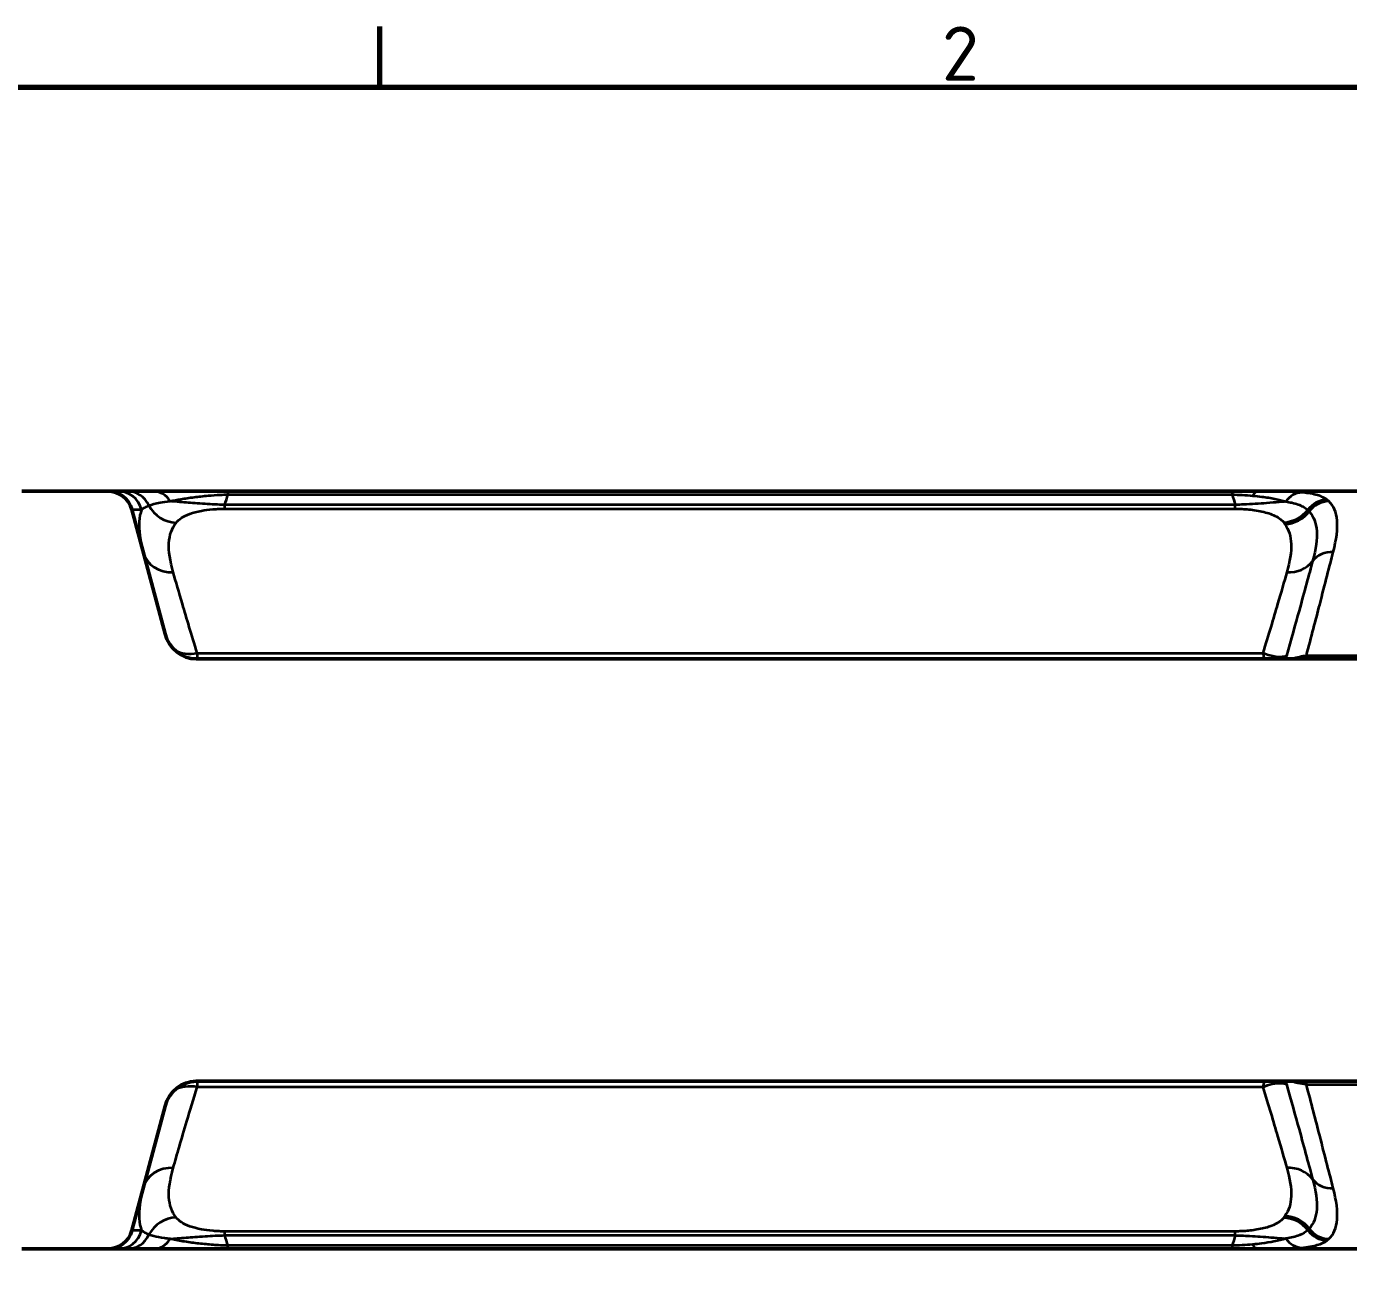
# Model space of a CAD drawing. Header units: millimetres. Extents: x 0 to 1485, y 0 to 1050.
# Drawn here: x 1056.8 to 1269.8, y 834 to 1034.7 of the extents above; entities that cross this region are included whole.
import ezdxf

# ---------------------------------------------------------------- set-up
doc = ezdxf.new("R2010")
doc.units = ezdxf.units.MM
doc.header["$LTSCALE"] = 2.5
for name, color, linetype, lineweight in [('Rahmen (ISO)', 7, 'Continuous', 70), ('Sichtbar (ISO)', 7, 'Continuous', 50), ('Sichtbar schmal (ISO)', 7, 'Continuous', 35)]:
    doc.layers.add(name, color=color, linetype=linetype, lineweight=lineweight)
doc.styles.add('Notiztext (DIN)', font='isocpeur.ttf')

# ---------------------------------------------------------------- blocks, each defined once
blk = doc.blocks.new('Ränder Standardrahmen')
at = {"layer": 'Rahmen (ISO)'}
blk.add_line((445.5, 410), (445.5, 413.9), dxfattribs=at)
at = {"layer": 'Rahmen (ISO)', "flags": 128}
blk.add_lwpolyline([(10, 10), (10, 410), (584, 410), (584, 10), (10, 10)], dxfattribs=at)
at = {"layer": 'Rahmen (ISO)', "insert": (481.703, 410.4), "char_height": 3.5, "attachment_point": 7, "style": 'Notiztext (DIN)'}
blk.add_mtext('2', dxfattribs=at)

msp = doc.modelspace()

# ---------------------------------------------------------------- linework, layer by layer
at = {"layer": 'Sichtbar (ISO)'}
for p, q in [((1069.934, 959.934), (1056.072, 959.934)), ((1071.566, 959.934), (1069.934, 959.934)), ((1073.045, 959.934), (1071.566, 959.934)), ((1077.272, 959.934), (1073.045, 959.934)), ((1089.288, 959.934), (1077.272, 959.934)), ((1251.004, 959.934), (1089.288, 959.934)), ((1255.305, 959.934), (1251.004, 959.934)), ((1299.272, 959.934), (1255.305, 959.934)), ((1079.159, 936.96), (1073.797, 956.969)), ((1392.994, 932.934), (1084.155, 932.934)), ((1392.994, 864.934), (1084.155, 864.934)), ((1079.159, 860.907), (1073.797, 840.898)), ((1069.934, 837.934), (1056.072, 837.934)), ((1069.934, 837.934), (1071.566, 837.934)), ((1071.566, 837.934), (1073.045, 837.934)), ((1073.045, 837.934), (1077.272, 837.934)), ((1077.272, 837.934), (1089.288, 837.934)), ((1089.288, 837.934), (1251.004, 837.934)), ((1251.004, 837.934), (1255.305, 837.934)), ((1299.272, 837.934), (1255.305, 837.934))]:
    msp.add_line(p, q, dxfattribs=at)
for centre, start, end in [((1069.934, 955.934), 15, 90), ((1069.934, 841.934), 270, 345)]:
    msp.add_arc(centre, 4, start, end, dxfattribs=at)
for centre, major_axis, start_param, end_param in [((1083.988, 938.254), (1.383, -5.161), 4.712389, 6.0375111), ((1083.988, 859.613), (1.383, 5.161), 0.2456742, 1.5707963)]:
    msp.add_ellipse(centre, major_axis=major_axis, ratio=0.9357712, start_param=start_param, end_param=end_param, dxfattribs=at)
at = {"layer": 'Sichtbar schmal (ISO)'}
for p, q in [((1089.288, 959.934), (1089.288, 959.398)), ((1089.288, 959.398), (1251.004, 959.398)), ((1251.004, 959.934), (1251.004, 959.398)), ((1073.797, 956.969), (1075.38, 956.969)), ((1251.505, 957.73), (1088.786, 957.73)), ((1088.786, 957.105), (1088.786, 957.73)), ((1088.786, 957.105), (1251.505, 957.105)), ((1251.505, 957.105), (1251.505, 957.73)), ((1084.32, 933.864), (1255.972, 933.864)), ((1084.413, 932.934), (1084.32, 933.864)), ((1262.965, 932.934), (1262.965, 933.428)), ((1291.613, 933.428), (1262.965, 933.428)), ((1084.32, 864.003), (1084.413, 864.934)), ((1262.965, 864.439), (1262.965, 864.934)), ((1255.972, 864.003), (1084.32, 864.003)), ((1262.965, 864.439), (1291.613, 864.439)), ((1075.38, 840.898), (1073.797, 840.898)), ((1251.505, 840.762), (1088.786, 840.762)), ((1088.786, 840.137), (1088.786, 840.762)), ((1088.786, 840.137), (1251.505, 840.137)), ((1251.505, 840.137), (1251.505, 840.762)), ((1251.004, 838.469), (1089.288, 838.469)), ((1089.288, 837.934), (1089.288, 838.469)), ((1251.004, 838.469), (1251.004, 837.934))]:
    msp.add_line(p, q, dxfattribs=at)
for centre, major_axis, ratio, start_param, end_param in [((1071.566, 955.934), (0, 4), 0.98712, 4.9741884, 6.2831853), ((1073.045, 955.934), (0, 4), 0.9673104, 5.1499951, 6.2831853), ((1077.272, 955.934), (0, 4), 0.8471969, 5.3522162, 6.2831853), ((1255.305, 955.934), (0, 4), 0.4409946, 0, 0.6131332), ((1262.201, 955.736), (0.369, 3.983), 0.8400475, 0.1097832, 0.9620586), ((1266.299, 954.602), (-2.396, -3.203), 0.9679154, 3.7994593, 4.7139055), ((1266.391, 954.53), (2.514, 3.111), 0.9691786, 0.6949128, 1.6116634), ((1266.575, 954.372), (2.691, 2.959), 0.9699111, 0.7532894, 1.6752132), ((1080.93, 959.747), (-4.014, 2.981), 0.9663281, 1.1032626, 2.193329), ((1259.315, 959.808), (3.936, 3.083), 0.9656611, 4.0647361, 4.9693339), ((1259.381, 959.721), (-4.035, -2.953), 0.9664034, 0.955104, 1.8627485), ((1259.522, 959.52), (-4.159, -2.775), 0.9664282, 0.9981061, 1.9119029), ((1080.477, 951.359), (-4.83, -1.294), 0.8897743, 0, 1.3367512), ((1267.292, 946.547), (-3.861, 1.046), 0.8881127, 4.9485727, 5.940034), ((1259.815, 951.359), (4.83, -1.294), 0.8897743, 4.9464341, 5.9375083), ((1084.32, 937.017), (-4.83, -1.294), 0.6173323, 0.6037734, 1.406867), ((1256.451, 935.259), (3.825, 1.17), 0.9054483, 5.2681845, 5.4270546), ((1256.451, 862.609), (3.825, -1.17), 0.9054483, 0.8561307, 1.0150008), ((1084.32, 860.85), (4.83, -1.294), 0.6173323, 1.7347257, 2.5378192), ((1080.477, 846.508), (-4.83, 1.294), 0.8897743, 4.9464341, 6.2831853), ((1259.815, 846.508), (4.83, 1.294), 0.8897743, 0.345677, 1.3367512), ((1267.292, 851.32), (-3.861, -1.046), 0.8881127, 0.3431513, 1.3346126), ((1259.522, 838.347), (4.159, -2.775), 0.9664282, 1.2296898, 2.1434866), ((1080.93, 838.12), (4.014, 2.981), 0.9663281, 0.9482637, 2.03833), ((1259.315, 838.059), (-3.936, 3.083), 0.9656611, 4.4554441, 5.3600419), ((1259.381, 838.146), (4.035, -2.953), 0.9664034, 1.2788442, 2.1864886), ((1266.575, 843.495), (-2.691, 2.959), 0.9699111, 1.4663794, 2.3883032), ((1071.566, 841.934), (0, -4), 0.98712, 0, 1.3089969), ((1073.045, 841.934), (0, -4), 0.9673104, 0, 1.1331902), ((1077.272, 841.934), (0, -4), 0.8471969, 0, 0.9309691), ((1262.201, 842.131), (0.369, -3.983), 0.8400475, 5.3211267, 6.1734021), ((1266.299, 843.265), (2.396, -3.203), 0.9679154, 4.7108724, 5.6253187), ((1266.391, 843.337), (2.514, -3.111), 0.9691786, 4.6715219, 5.5882725), ((1255.305, 841.934), (0, -4), 0.4409946, 5.6700521, 6.2831853)]:
    msp.add_ellipse(centre, major_axis=major_axis, ratio=ratio, start_param=start_param, end_param=end_param, dxfattribs=at)
for points, knots in [([(1076.55, 957.629), (1077.001, 957.804), (1077.599, 957.961), (1078.843, 958.18), (1079.38, 958.255), (1079.991, 958.322)], [-1.1007004, -1.1007004, -1.1007004, -1.1007004, -0.4174312, -0.4174312, 0, 0, 0, 0]), ([(1079.991, 958.322), (1080.514, 958.436), (1081.087, 958.548), (1082.363, 958.766), (1083.068, 958.872), (1084.545, 959.061), (1085.308, 959.145), (1086.739, 959.269), (1087.382, 959.315), (1088.453, 959.37), (1088.871, 959.387), (1089.288, 959.398)], [-1.5409905, -1.5409905, -1.5409905, -1.5409905, -1.1650423, -1.1650423, -0.7812928, -0.7812928, -0.4293011, -0.4293011, -0.1651158, -0.1651158, 0, 0, 0, 0]), ([(1088.786, 957.73), (1088.248, 957.745), (1087.716, 957.766), (1086.652, 957.815), (1086.125, 957.845), (1084.443, 957.949), (1083.465, 958.026), (1081.566, 958.184), (1080.716, 958.26), (1079.991, 958.322)], [0, 0, 0, 0, 0.09498394, 0.09498394, 0.20089896, 0.20089896, 0.45894116, 0.45894116, 0.78043964, 0.78043964, 0.78043964, 0.78043964]), ([(1251.004, 959.398), (1251.554, 959.383), (1252.106, 959.359), (1253.211, 959.294), (1253.762, 959.252), (1254.29, 959.205)], [-0.44715442, -0.44715442, -0.44715442, -0.44715442, -0.22899982, -0.22899982, 0, 0, 0, 0]), ([(1259.667, 958.267), (1259.325, 958.238), (1258.955, 958.205), (1257.965, 958.12), (1257.307, 958.065), (1255.997, 957.964), (1255.392, 957.921), (1254.147, 957.843), (1253.525, 957.809), (1252.422, 957.76), (1251.966, 957.743), (1251.505, 957.73)], [0.94701393, 0.94701393, 0.94701393, 0.94701393, 1.08448172, 1.08448172, 1.28623676, 1.28623676, 1.43315443, 1.43315443, 1.55716423, 1.55716423, 1.63842316, 1.63842316, 1.63842316, 1.63842316]), ([(1254.29, 959.205), (1254.811, 959.158), (1255.31, 959.105), (1256.542, 958.951), (1257.236, 958.841), (1258.532, 958.583), (1259.129, 958.434), (1259.667, 958.267)], [0, 0, 0, 0, 0.22609759, 0.22609759, 0.58785374, 0.58785374, 0.96710785, 0.96710785, 0.96710785, 0.96710785]), ([(1262.201, 959.729), (1261.518, 959.794), (1260.759, 959.841), (1259.103, 959.903), (1258.213, 959.919), (1256.626, 959.932), (1255.981, 959.934), (1255.305, 959.934)], [-0.96710785, -0.96710785, -0.96710785, -0.96710785, -0.58785374, -0.58785374, -0.22609759, -0.22609759, 0, 0, 0, 0]), ([(1259.667, 958.267), (1260.009, 958.213), (1260.326, 958.152), (1261.366, 957.914), (1261.965, 957.701), (1262.739, 957.286), (1262.989, 957.109), (1263.195, 956.916)], [-1.1481316, -1.1481316, -1.1481316, -1.1481316, -0.9235674, -0.9235674, -0.3552182, -0.3552182, 0, 0, 0, 0]), ([(1266.299, 958.554), (1266.061, 958.739), (1265.774, 958.903), (1264.884, 959.278), (1264.194, 959.458), (1262.978, 959.644), (1262.606, 959.69), (1262.201, 959.729)], [0, 0, 0, 0, 0.3552182, 0.3552182, 0.9235674, 0.9235674, 1.1481316, 1.1481316, 1.1481316, 1.1481316]), ([(1266.391, 958.48), (1266.376, 958.493), (1266.361, 958.505), (1266.33, 958.53), (1266.315, 958.542), (1266.299, 958.554)], [-0.04665176, -0.04665176, -0.04665176, -0.04665176, -0.0233569, -0.0233569, 0, 0, 0, 0]), ([(1266.575, 958.317), (1266.545, 958.345), (1266.515, 958.372), (1266.454, 958.427), (1266.423, 958.454), (1266.391, 958.48)], [0, 0, 0, 0, 0.049551323, 0.049551323, 0.099102646, 0.099102646, 0.099102646, 0.099102646]), ([(1267.292, 950.125), (1267.821, 952.192), (1268.04, 953.859), (1267.813, 956.548), (1267.367, 957.57), (1266.575, 958.317)], [0, 0, 0, 0, 1.3196917, 1.3196917, 2.6393834, 2.6393834, 2.6393834, 2.6393834]), ([(1075.38, 956.969), (1075.164, 956.389), (1075.031, 955.75), (1074.891, 953.667), (1075.12, 952.032), (1075.647, 950.065)], [0.6487644, 0.6487644, 0.6487644, 0.6487644, 1.3382268, 1.3382268, 2.6764536, 2.6764536, 2.6764536, 2.6764536]), ([(1075.38, 956.969), (1075.527, 957.089), (1075.698, 957.203), (1076.089, 957.423), (1076.308, 957.528), (1076.55, 957.629)], [-0.70996152, -0.70996152, -0.70996152, -0.70996152, -0.35498076, -0.35498076, 0, 0, 0, 0]), ([(1080.93, 954.858), (1081.144, 955.136), (1081.422, 955.394), (1082.15, 955.874), (1082.597, 956.095), (1083.674, 956.475), (1084.28, 956.639), (1085.573, 956.876), (1086.178, 956.962), (1087.2, 957.049), (1087.518, 957.07), (1088.154, 957.097), (1088.47, 957.105), (1088.786, 957.105)], [-1.6679819, -1.6679819, -1.6679819, -1.6679819, -1.2509864, -1.2509864, -0.8339909, -0.8339909, -0.4589412, -0.4589412, -0.200899, -0.200899, -0.0949839, -0.0949839, 0, 0, 0, 0]), ([(1251.505, 957.105), (1251.776, 957.105), (1252.047, 957.099), (1252.705, 957.075), (1253.08, 957.05), (1253.836, 956.985), (1254.208, 956.941), (1255.017, 956.826), (1255.427, 956.75), (1256.213, 956.576), (1256.578, 956.477), (1257.273, 956.251), (1257.593, 956.123), (1258.272, 955.797), (1258.595, 955.592), (1259.036, 955.227), (1259.187, 955.075), (1259.315, 954.917)], [-1.6384232, -1.6384232, -1.6384232, -1.6384232, -1.5571642, -1.5571642, -1.4331544, -1.4331544, -1.2862368, -1.2862368, -1.0844817, -1.0844817, -0.8575502, -0.8575502, -0.6013428, -0.6013428, -0.2402981, -0.2402981, 0, 0, 0, 0]), ([(1263.195, 956.916), (1263.209, 956.903), (1263.222, 956.89), (1263.249, 956.864), (1263.262, 956.851), (1263.275, 956.838)], [0, 0, 0, 0, 0.0233569, 0.0233569, 0.04665176, 0.04665176, 0.04665176, 0.04665176]), ([(1263.275, 956.838), (1263.304, 956.809), (1263.332, 956.779), (1263.387, 956.72), (1263.414, 956.69), (1263.44, 956.66)], [-0.099102646, -0.099102646, -0.099102646, -0.099102646, -0.049551323, -0.049551323, 0, 0, 0, 0]), ([(1263.44, 956.66), (1264.149, 955.857), (1264.545, 954.828), (1264.717, 952.211), (1264.491, 950.624), (1263.969, 948.686)], [-2.6393834, -2.6393834, -2.6393834, -2.6393834, -1.3196917, -1.3196917, 0, 0, 0, 0]), ([(1080.477, 946.879), (1079.95, 948.716), (1079.713, 950.267), (1079.861, 952.891), (1080.246, 953.966), (1080.93, 954.858)], [-2.6764536, -2.6764536, -2.6764536, -2.6764536, -1.3382268, -1.3382268, 0, 0, 0, 0]), ([(1259.381, 954.833), (1259.405, 954.801), (1259.429, 954.769), (1259.476, 954.704), (1259.499, 954.671), (1259.522, 954.638)], [-2.648670241, -2.648670241, -2.648670241, -2.648670241, -2.60083033, -2.60083033, -2.552990419, -2.552990419, -2.552990419, -2.552990419]), ([(1259.522, 954.638), (1260.132, 953.754), (1260.465, 952.696), (1260.56, 950.141), (1260.32, 948.642), (1259.815, 946.879)], [0, 0, 0, 0, 1.2841148, 1.2841148, 2.5682295, 2.5682295, 2.5682295, 2.5682295]), ([(1262.965, 933.428), (1263.778, 936.492), (1264.489, 939.244), (1265.998, 945.089), (1266.711, 947.856), (1267.292, 950.125)], [-2.4651594, -2.4651594, -2.4651594, -2.4651594, -1.4493249, -1.4493249, 0, 0, 0, 0]), ([(1263.969, 948.686), (1263.382, 946.508), (1262.667, 943.878), (1261.188, 938.507), (1260.515, 936.082), (1259.758, 933.409)], [0, 0, 0, 0, 1.4493249, 1.4493249, 2.4232956, 2.4232956, 2.4232956, 2.4232956]), ([(1084.32, 933.864), (1083.426, 936.82), (1082.637, 939.463), (1081.395, 943.692), (1080.906, 945.384), (1080.477, 946.879)], [-2.4063448, -2.4063448, -2.4063448, -2.4063448, -1.0889942, -1.0889942, 0, 0, 0, 0]), ([(1259.815, 946.879), (1259.386, 945.384), (1258.897, 943.692), (1257.654, 939.463), (1256.866, 936.82), (1255.972, 933.864)], [0, 0, 0, 0, 1.0889942, 1.0889942, 2.4063448, 2.4063448, 2.4063448, 2.4063448]), ([(1259.758, 933.409), (1259.517, 933.305), (1259.218, 933.246), (1258.352, 933.202), (1257.733, 933.283), (1256.72, 933.566), (1256.346, 933.7), (1255.972, 933.864)], [0, 0, 0, 0, 0.05498416, 0.05498416, 0.14295882, 0.14295882, 0.192689, 0.192689, 0.192689, 0.192689]), ([(1255.972, 933.864), (1256.023, 933.619), (1256.073, 933.385), (1256.14, 933.086), (1256.157, 933.009), (1256.174, 932.934)], [-0.192689002, -0.192689002, -0.192689002, -0.192689002, -0.142958825, -0.142958825, -0.125313313, -0.125313313, -0.125313313, -0.125313313]), ([(1259.855, 932.934), (1259.835, 932.958), (1259.817, 932.987), (1259.764, 933.114), (1259.75, 933.245), (1259.758, 933.409)], [-0.13414409, -0.13414409, -0.13414409, -0.13414409, -0.0986894, -0.0986894, 0, 0, 0, 0]), ([(1262.965, 933.428), (1262.801, 933.403), (1262.638, 933.376), (1262.063, 933.275), (1261.659, 933.191), (1261.072, 933.045), (1260.869, 932.99), (1260.679, 932.934)], [-0.4822797, -0.4822797, -0.4822797, -0.4822797, -0.3884368, -0.3884368, -0.14939877, -0.14939877, -0.01438552, -0.01438552, -0.01438552, -0.01438552]), ([(1256.174, 864.934), (1256.173, 864.931), (1256.173, 864.928), (1256.108, 864.641), (1256.04, 864.332), (1255.972, 864.003)], [-0.066479072, -0.066479072, -0.066479072, -0.066479072, -0.065863536, -0.065863536, 0.000896617, 0.000896617, 0.000896617, 0.000896617]), ([(1255.972, 864.003), (1256.474, 864.224), (1256.977, 864.39), (1258.016, 864.622), (1258.545, 864.669), (1259.289, 864.607), (1259.546, 864.55), (1259.758, 864.458)], [-0.00089662, -0.00089662, -0.00089662, -0.00089662, 0.06586354, 0.06586354, 0.14335821, 0.14335821, 0.19179239, 0.19179239, 0.19179239, 0.19179239]), ([(1259.758, 864.458), (1259.75, 864.607), (1259.761, 864.729), (1259.809, 864.865), (1259.83, 864.903), (1259.855, 864.933)], [-0.86374056, -0.86374056, -0.86374056, -0.86374056, -0.77399967, -0.77399967, -0.72959647, -0.72959647, -0.72959647, -0.72959647]), ([(1260.679, 864.934), (1260.955, 864.851), (1261.256, 864.773), (1262.016, 864.6), (1262.489, 864.511), (1262.965, 864.439)], [-0.46789418, -0.46789418, -0.46789418, -0.46789418, -0.27246914, -0.27246914, 0, 0, 0, 0]), ([(1080.477, 850.988), (1081.078, 853.084), (1081.8, 855.571), (1083.172, 860.193), (1083.723, 862.029), (1084.32, 864.003)], [-3.0535819, -3.0535819, -3.0535819, -3.0535819, -1.526791, -1.526791, -0.6472371, -0.6472371, -0.6472371, -0.6472371]), ([(1255.972, 864.003), (1256.866, 861.047), (1257.654, 858.404), (1258.897, 854.175), (1259.386, 852.483), (1259.815, 850.988)], [-2.4063448, -2.4063448, -2.4063448, -2.4063448, -1.0889946, -1.0889946, 0, 0, 0, 0]), ([(1259.758, 864.458), (1260.515, 861.785), (1261.188, 859.36), (1262.667, 853.989), (1263.382, 851.359), (1263.969, 849.181)], [-2.4232956, -2.4232956, -2.4232956, -2.4232956, -1.4493249, -1.4493249, 0, 0, 0, 0]), ([(1267.292, 847.742), (1266.711, 850.011), (1265.998, 852.778), (1264.489, 858.623), (1263.778, 861.375), (1262.965, 864.439)], [0, 0, 0, 0, 1.4493249, 1.4493249, 2.4651594, 2.4651594, 2.4651594, 2.4651594]), ([(1080.93, 843.009), (1080.246, 843.901), (1079.861, 844.976), (1079.713, 847.6), (1079.95, 849.151), (1080.477, 850.988)], [-2.6764536, -2.6764536, -2.6764536, -2.6764536, -1.3382268, -1.3382268, 0, 0, 0, 0]), ([(1259.815, 850.988), (1260.32, 849.225), (1260.56, 847.726), (1260.465, 845.171), (1260.132, 844.113), (1259.522, 843.229)], [-2.5682295, -2.5682295, -2.5682295, -2.5682295, -1.2841148, -1.2841148, 0, 0, 0, 0]), ([(1075.647, 847.802), (1075.12, 845.835), (1074.891, 844.2), (1075.031, 842.117), (1075.164, 841.478), (1075.38, 840.898)], [0, 0, 0, 0, 1.3382268, 1.3382268, 2.0276892, 2.0276892, 2.0276892, 2.0276892]), ([(1263.969, 849.181), (1264.491, 847.243), (1264.717, 845.656), (1264.545, 843.039), (1264.149, 842.01), (1263.44, 841.207)], [-2.6393834, -2.6393834, -2.6393834, -2.6393834, -1.3196917, -1.3196917, 0, 0, 0, 0]), ([(1266.575, 839.55), (1267.367, 840.297), (1267.813, 841.319), (1268.04, 844.008), (1267.821, 845.675), (1267.292, 847.742)], [0, 0, 0, 0, 1.3196917, 1.3196917, 2.6393834, 2.6393834, 2.6393834, 2.6393834]), ([(1259.522, 843.229), (1259.499, 843.196), (1259.476, 843.163), (1259.429, 843.098), (1259.405, 843.066), (1259.381, 843.034)], [-0.095679822, -0.095679822, -0.095679822, -0.095679822, -0.047839911, -0.047839911, 0, 0, 0, 0]), ([(1088.786, 840.762), (1088.47, 840.762), (1088.154, 840.77), (1087.518, 840.797), (1087.2, 840.818), (1086.178, 840.905), (1085.573, 840.991), (1084.28, 841.228), (1083.674, 841.392), (1082.597, 841.772), (1082.15, 841.993), (1081.422, 842.473), (1081.144, 842.731), (1080.93, 843.009)], [-1.6679819, -1.6679819, -1.6679819, -1.6679819, -1.5729979, -1.5729979, -1.4670829, -1.4670829, -1.2090407, -1.2090407, -0.8339909, -0.8339909, -0.4169955, -0.4169955, 0, 0, 0, 0]), ([(1259.315, 842.951), (1259.248, 842.867), (1259.174, 842.785), (1258.847, 842.461), (1258.54, 842.233), (1257.855, 841.859), (1257.51, 841.706), (1256.817, 841.463), (1256.5, 841.369), (1255.801, 841.195), (1255.423, 841.116), (1254.669, 840.989), (1254.312, 840.939), (1253.6, 840.86), (1253.256, 840.829), (1252.619, 840.79), (1252.34, 840.777), (1251.872, 840.765), (1251.689, 840.762), (1251.505, 840.762)], [-1.6384232, -1.6384232, -1.6384232, -1.6384232, -1.5117285, -1.5117285, -1.125311, -1.125311, -0.8280667, -0.8280667, -0.619048, -0.619048, -0.4190029, -0.4190029, -0.2663704, -0.2663704, -0.1430458, -0.1430458, -0.0550176, -0.0550176, 0, 0, 0, 0]), ([(1263.44, 841.207), (1263.414, 841.177), (1263.387, 841.147), (1263.332, 841.088), (1263.304, 841.058), (1263.275, 841.029)], [-0.099102646, -0.099102646, -0.099102646, -0.099102646, -0.049547957, -0.049547957, 0, 0, 0, 0]), ([(1076.55, 840.238), (1076.308, 840.339), (1076.089, 840.444), (1075.698, 840.664), (1075.527, 840.778), (1075.38, 840.898)], [-0.70996152, -0.70996152, -0.70996152, -0.70996152, -0.35498076, -0.35498076, 0, 0, 0, 0]), ([(1079.991, 839.545), (1079.666, 839.581), (1079.361, 839.619), (1078.384, 839.757), (1077.807, 839.868), (1077.032, 840.069), (1076.773, 840.152), (1076.55, 840.238)], [-1.1006716, -1.1006716, -1.1006716, -1.1006716, -0.8784035, -0.8784035, -0.3378475, -0.3378475, 0, 0, 0, 0]), ([(1079.991, 839.545), (1080.716, 839.607), (1081.566, 839.683), (1083.465, 839.841), (1084.443, 839.918), (1086.125, 840.022), (1086.652, 840.052), (1087.716, 840.101), (1088.248, 840.122), (1088.786, 840.137)], [0.88754225, 0.88754225, 0.88754225, 0.88754225, 1.20904069, 1.20904069, 1.46708292, 1.46708292, 1.57299794, 1.57299794, 1.66798189, 1.66798189, 1.66798189, 1.66798189]), ([(1089.288, 838.469), (1088.783, 838.483), (1088.276, 838.504), (1086.987, 838.577), (1086.222, 838.638), (1084.676, 838.79), (1083.909, 838.883), (1082.372, 839.098), (1081.624, 839.222), (1080.612, 839.414), (1080.293, 839.479), (1079.991, 839.545)], [-1.5409905, -1.5409905, -1.5409905, -1.5409905, -1.340957, -1.340957, -1.0209035, -1.0209035, -0.6516689, -0.6516689, -0.2172349, -0.2172349, 0, 0, 0, 0]), ([(1251.505, 840.137), (1251.817, 840.129), (1252.128, 840.118), (1252.915, 840.087), (1253.381, 840.064), (1254.438, 840.007), (1255.003, 839.971), (1256.168, 839.891), (1256.745, 839.846), (1257.959, 839.748), (1258.562, 839.696), (1259.299, 839.632), (1259.487, 839.615), (1259.667, 839.6)], [0, 0, 0, 0, 0.0550176, 0.0550176, 0.14304576, 0.14304576, 0.26637037, 0.26637037, 0.41900294, 0.41900294, 0.61904799, 0.61904799, 0.69140924, 0.69140924, 0.69140924, 0.69140924]), ([(1259.667, 839.6), (1259.098, 839.424), (1258.463, 839.267), (1257.137, 839.01), (1256.463, 838.905), (1255.273, 838.758), (1254.792, 838.707), (1254.29, 838.662)], [-0.9671078, -0.9671078, -0.9671078, -0.9671078, -0.56589036, -0.56589036, -0.21765014, -0.21765014, 0, 0, 0, 0]), ([(1263.195, 840.951), (1262.861, 840.638), (1262.416, 840.37), (1261.255, 839.92), (1260.54, 839.739), (1259.667, 839.6)], [-1.1481309, -1.1481309, -1.1481309, -1.1481309, -0.5740654, -0.5740654, 0, 0, 0, 0]), ([(1262.201, 838.138), (1263.235, 838.238), (1264.063, 838.381), (1265.403, 838.77), (1265.914, 839.014), (1266.299, 839.313)], [0, 0, 0, 0, 0.5740654, 0.5740654, 1.1481309, 1.1481309, 1.1481309, 1.1481309]), ([(1263.275, 841.029), (1263.262, 841.016), (1263.249, 841.003), (1263.222, 840.977), (1263.209, 840.964), (1263.195, 840.951)], [-0.04665176, -0.04665176, -0.04665176, -0.04665176, -0.02332588, -0.02332588, 0, 0, 0, 0]), ([(1266.299, 839.313), (1266.315, 839.325), (1266.33, 839.337), (1266.361, 839.362), (1266.376, 839.374), (1266.391, 839.387)], [0, 0, 0, 0, 0.02332588, 0.02332588, 0.04665176, 0.04665176, 0.04665176, 0.04665176]), ([(1266.391, 839.387), (1266.423, 839.413), (1266.454, 839.44), (1266.515, 839.495), (1266.545, 839.522), (1266.575, 839.55)], [0, 0, 0, 0, 0.049547957, 0.049547957, 0.099102646, 0.099102646, 0.099102646, 0.099102646]), ([(1254.29, 838.662), (1253.755, 838.615), (1253.198, 838.572), (1252.092, 838.507), (1251.547, 838.484), (1251.004, 838.469)], [-0.44715455, -0.44715455, -0.44715455, -0.44715455, -0.21533386, -0.21533386, 0, 0, 0, 0]), ([(1255.305, 837.934), (1255.956, 837.934), (1256.578, 837.935), (1258.112, 837.947), (1258.975, 837.962), (1260.671, 838.021), (1261.479, 838.069), (1262.201, 838.138)], [0, 0, 0, 0, 0.21765014, 0.21765014, 0.56589036, 0.56589036, 0.9671078, 0.9671078, 0.9671078, 0.9671078])]:
    msp.add_open_spline(points, degree=3, knots=knots, dxfattribs=at)
for points in [[(1088.786, 957.73), (1088.941, 958.286), (1089.109, 958.843), (1089.288, 959.398)], [(1251.004, 959.398), (1251.183, 958.843), (1251.35, 958.286), (1251.505, 957.73)], [(1259.315, 954.917), (1259.338, 954.889), (1259.359, 954.861), (1259.381, 954.833)], [(1259.381, 843.034), (1259.359, 843.006), (1259.338, 842.978), (1259.315, 842.951)], [(1089.288, 838.469), (1089.109, 839.024), (1088.941, 839.581), (1088.786, 840.137)], [(1251.505, 840.137), (1251.35, 839.581), (1251.183, 839.024), (1251.004, 838.469)]]:
    msp.add_open_spline(points, degree=3, dxfattribs=at)

# ---------------------------------------------------------------- block references
at = {"xscale": 2.5, "yscale": 2.5, "zscale": 2.5}
msp.add_blockref('Ränder Standardrahmen', (0, 0), dxfattribs=at)

doc.saveas('drawing.dxf')
